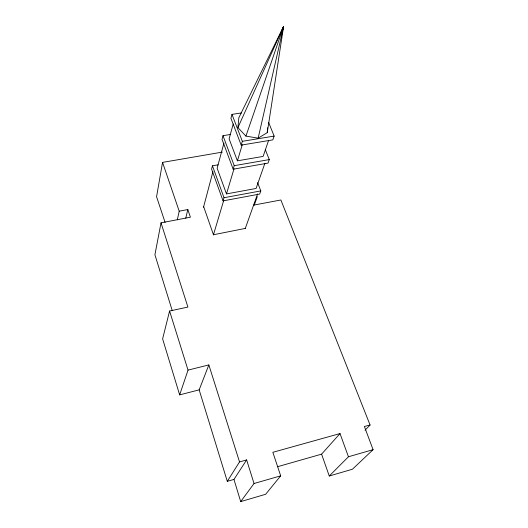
<?xml version="1.0" encoding="UTF-8"?>
<svg xmlns="http://www.w3.org/2000/svg" width="528" height="528" viewBox="0 0 528 528"><rect width="100%" height="100%" fill="white"/><g stroke="black" fill="none" stroke-linecap="round" stroke-linejoin="round"><path stroke-width="0.79" d="M267.26 132.634L283.609 26.4L238.834 117.79L237.917 127.598L245.929 136.099L258.146 138.184L267.26 132.634L267.61 127.736M222.354 152.104L162.545 162.393L156.565 196.726L165.099 222.433M177.296 219.853L179.21 211.193L187.816 209.537L190.417 217.193L161.02 222.836L154.915 254.767L172.247 310.622M258.146 138.184L283.622 26.426L282.777 29.581M185.764 218.196L187.816 209.537M161.02 222.836L187.902 307.065L169.58 311.018L162.617 338.89L179.652 394.878L199.162 389.849L208.85 364.921L188.034 370.108L179.652 394.878M218.097 164.835L212.454 165.812L211.596 169.099L223.067 200.884L259.664 194.066L260.799 190.912L257.611 182.615M203.511 207.247L212.949 171.607M230.234 134.508L222.994 135.683L222.024 139.326L233.171 169.198L268.026 163.106L269.273 159.595L265.379 149.754M223.964 143.022L217.14 168.247L226.486 193.908L256.08 188.463L264.898 163.291M241.659 112.886L231.99 114.385L230.927 118.292L241.197 145.114L272.818 139.874L274.144 136.092L268.627 122.43M233.237 123.955L229.112 138.838L237.409 160.822L263.116 156.413L268.607 140.395M223.067 200.884L224.004 197.723L212.454 165.812M213.404 234.967L223.773 200.224M233.171 169.198L234.221 165.673L222.994 135.683M226.486 193.908L234.043 168.722M241.197 145.114L242.339 141.313L231.99 114.385M237.409 160.822L242.253 144.764M245.929 136.099L283.609 26.426L237.917 127.598M245.23 228.611L257.598 193.908M254.278 205.069L257.294 196.627M281.404 31.726L283.609 26.4M199.162 389.849L227.291 481.338L239.527 461.914L246.642 459.914L254.034 483.516L240.702 501.6L233.957 479.424L246.642 459.914M340.012 433.567L321.585 454.153L329.267 476.018L348.454 456.76L340.012 433.567L272.851 452.305L280.685 475.84L265.65 494.274L240.702 501.6M365.039 430.241L370.082 425.014L280.883 199.98L253.44 205.154M370.082 425.014L364.393 426.479L373.085 449.665L352.453 469.214L329.267 476.018M227.291 481.338L233.957 479.424M254.034 483.516L280.685 475.84M348.454 456.76L373.085 449.665M277.431 466.745L321.585 454.153M245.302 228.413L213.47 234.749L203.663 206.666M224.004 197.723L260.799 190.912M234.221 165.673L269.273 159.595M242.339 141.313L274.144 136.092M162.545 162.393L179.21 211.193M208.85 364.921L239.527 461.914M169.58 311.018L188.034 370.108"/></g></svg>
